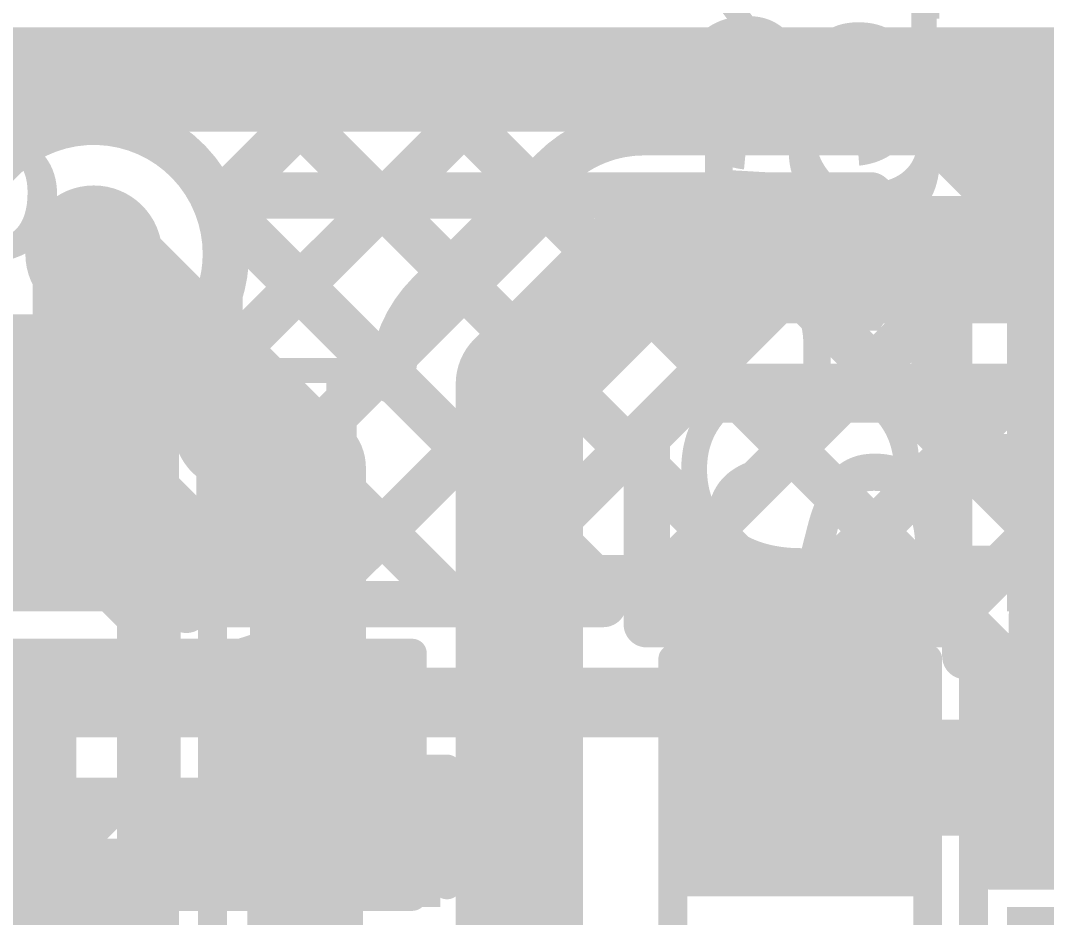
# Model space of a CAD drawing. Header units: millimetres. Extents: x -0.64 to 2.98, y -0.65 to 2.86.
# Drawn here: x 0.8914 to 1.0685, y -0.2516 to -0.0967 of the extents above; entities that cross this region are included whole.
import ezdxf

# ---------------------------------------------------------------- set-up
doc = ezdxf.new("R2010")
doc.units = ezdxf.units.MM
doc.header["$MEASUREMENT"] = 0
for name, color, linetype in [('BottomLayer', 5, 'Continuous'), ('BottomOverlay', 54, 'Continuous'), ('BottomPaste', 16, 'Continuous'), ('BottomSolder', 6, 'Continuous'), ('Mechanical2', 216, 'Continuous'), ('TopLayer', 1, 'Continuous'), ('TopOverlay', 2, 'Continuous'), ('TopPaste', 8, 'Continuous'), ('TopSolder', 216, 'Continuous'), ('ViaHoleLayer', 16, 'Continuous')]:
    doc.layers.add(name, color=color, linetype=linetype)
doc.styles.add('Arial', font='', dxfattribs={"height": 0.2})
doc.styles.get('Arial').set_extended_font_data('Arial')

# ---------------------------------------------------------------- blocks, each defined once
blk = doc.blocks.new('SOT_23_5_8')
at = {"layer": 'TopLayer'}
for points in [[(-0.07283, 0.04921), (-0.02953, 0.04921), (-0.02953, 0.02559), (-0.07283, 0.02559)], [(0.02953, 0.04921), (0.07283, 0.04921), (0.07283, 0.02559), (0.02953, 0.02559)], [(-0.07283, 0.01181), (-0.02953, 0.01181), (-0.02953, -0.01181), (-0.07283, -0.01181)], [(-0.07283, -0.02559), (-0.02953, -0.02559), (-0.02953, -0.04921), (-0.07283, -0.04921)], [(0.02953, -0.02559), (0.07283, -0.02559), (0.07283, -0.04921), (0.02953, -0.04921)]]:
    blk.add_hatch(color=1, dxfattribs=at).paths.add_polyline_path(points)
at = {"layer": 'TopPaste'}
for points in [[(-0.07283, 0.04921), (-0.02953, 0.04921), (-0.02953, 0.02559), (-0.07283, 0.02559)], [(0.02953, 0.04921), (0.07283, 0.04921), (0.07283, 0.02559), (0.02953, 0.02559)], [(-0.07283, 0.01181), (-0.02953, 0.01181), (-0.02953, -0.01181), (-0.07283, -0.01181)], [(-0.07283, -0.02559), (-0.02953, -0.02559), (-0.02953, -0.04921), (-0.07283, -0.04921)], [(0.02953, -0.02559), (0.07283, -0.02559), (0.07283, -0.04921), (0.02953, -0.04921)]]:
    blk.add_hatch(color=8, dxfattribs=at).paths.add_polyline_path(points)
at = {"layer": 'TopSolder'}
for points in [[(-0.07683, 0.05321), (-0.02553, 0.05321), (-0.02553, 0.02159), (-0.07683, 0.02159)], [(0.02553, 0.05321), (0.07683, 0.05321), (0.07683, 0.02159), (0.02553, 0.02159)], [(-0.07683, 0.01581), (-0.02553, 0.01581), (-0.02553, -0.01581), (-0.07683, -0.01581)], [(-0.07683, -0.02159), (-0.02553, -0.02159), (-0.02553, -0.05321), (-0.07683, -0.05321)], [(0.02553, -0.02159), (0.07683, -0.02159), (0.07683, -0.05321), (0.02553, -0.05321)]]:
    blk.add_hatch(color=216, dxfattribs=at).paths.add_polyline_path(points)
at = {"layer": 'TopOverlay', "const_width": 0.005}
for points in [[(-0.03461, 0.059), (0.03439, 0.059)], [(-0.03461, 0.059), (-0.03461, 0.05506)], [(0.03439, 0.059), (0.03439, 0.05506)], [(-0.084, 0.042), (-0.079, 0.037)], [(-0.084, 0.042), (-0.084, 0.032)], [(-0.079, 0.037), (-0.084, 0.032)], [(0.03465, 0.01732), (0.03465, -0.01646)], [(-0.03461, -0.05506), (-0.03461, -0.059)], [(0.03439, -0.05506), (0.03439, -0.059)], [(-0.03461, -0.059), (0.03439, -0.059)]]:
    blk.add_lwpolyline(points, dxfattribs=at)
at = {"layer": 'TopOverlay', "const_width": 0.0025}
for points in [[(-0.03586, 0.059, 1), (-0.03336, 0.059, 1)], [(-0.03586, 0.059, 1), (-0.03336, 0.059, 1)], [(0.03314, 0.059, 1), (0.03564, 0.059, 1)], [(0.03314, 0.059, 1), (0.03564, 0.059, 1)], [(-0.03586, 0.05506, 1), (-0.03336, 0.05506, 1)], [(0.03314, 0.05506, 1), (0.03564, 0.05506, 1)], [(-0.08525, 0.042, 1), (-0.08275, 0.042, 1)], [(-0.08525, 0.042, 1), (-0.08275, 0.042, 1)], [(-0.08025, 0.037, 1), (-0.07775, 0.037, 1)], [(-0.08025, 0.037, 1), (-0.07775, 0.037, 1)], [(-0.08525, 0.032, 1), (-0.08275, 0.032, 1)], [(-0.08525, 0.032, 1), (-0.08275, 0.032, 1)], [(0.0334, 0.01732, 1), (0.0359, 0.01732, 1)], [(0.0334, -0.01646, 1), (0.0359, -0.01646, 1)], [(-0.03586, -0.05506, 1), (-0.03336, -0.05506, 1)], [(0.03314, -0.05506, 1), (0.03564, -0.05506, 1)], [(-0.03586, -0.059, 1), (-0.03336, -0.059, 1)], [(-0.03586, -0.059, 1), (-0.03336, -0.059, 1)], [(0.03314, -0.059, 1), (0.03564, -0.059, 1)], [(0.03314, -0.059, 1), (0.03564, -0.059, 1)]]:
    blk.add_lwpolyline(points, format="xyb", close=True, dxfattribs=at)
blk = doc.blocks.new('CAP_0603_B_85')
at = {"layer": 'BottomLayer'}
for points in [[(-0.045, -0.0175), (-0.045, 0.0175), (-0.015, 0.0175), (-0.015, -0.0175)], [(0.015, -0.0175), (0.015, 0.0175), (0.045, 0.0175), (0.045, -0.0175)]]:
    blk.add_hatch(color=5, dxfattribs=at).paths.add_polyline_path(points)
at = {"layer": 'BottomPaste'}
for points in [[(-0.045, -0.0175), (-0.045, 0.0175), (-0.015, 0.0175), (-0.015, -0.0175)], [(0.015, -0.0175), (0.015, 0.0175), (0.045, 0.0175), (0.045, -0.0175)]]:
    blk.add_hatch(color=16, dxfattribs=at).paths.add_polyline_path(points)
at = {"layer": 'BottomSolder'}
for points in [[(-0.04736, -0.01986), (-0.04736, 0.01986), (-0.01264, 0.01986), (-0.01264, -0.01986)], [(0.01264, -0.01986), (0.01264, 0.01986), (0.04736, 0.01986), (0.04736, -0.01986)]]:
    blk.add_hatch(color=6, dxfattribs=at).paths.add_polyline_path(points)
at = {"layer": 'BottomOverlay', "const_width": 0.005}
for points in [[(-0.049, 0.021), (-0.018, 0.021)], [(-0.049, 0.021), (-0.049, -0.021)], [(0.018, 0.021), (0.049, 0.021)], [(0.049, 0.021), (0.049, -0.021)], [(-0.049, -0.021), (-0.018, -0.021)], [(0.018, -0.021), (0.049, -0.021)]]:
    blk.add_lwpolyline(points, dxfattribs=at)
at = {"layer": 'BottomOverlay', "const_width": 0.0025}
for points in [[(-0.05025, 0.021, 1), (-0.04775, 0.021, 1)], [(-0.05025, 0.021, 1), (-0.04775, 0.021, 1)], [(-0.01925, 0.021, 1), (-0.01675, 0.021, 1)], [(0.01675, 0.021, 1), (0.01925, 0.021, 1)], [(0.04775, 0.021, 1), (0.05025, 0.021, 1)], [(0.04775, 0.021, 1), (0.05025, 0.021, 1)], [(-0.05025, -0.021, 1), (-0.04775, -0.021, 1)], [(-0.05025, -0.021, 1), (-0.04775, -0.021, 1)], [(-0.01925, -0.021, 1), (-0.01675, -0.021, 1)], [(0.01675, -0.021, 1), (0.01925, -0.021, 1)], [(0.04775, -0.021, 1), (0.05025, -0.021, 1)], [(0.04775, -0.021, 1), (0.05025, -0.021, 1)]]:
    blk.add_lwpolyline(points, format="xyb", close=True, dxfattribs=at)
blk = doc.blocks.new('SOT_23_5_95')
at = {"layer": 'TopLayer'}
for points in [[(-0.07283, 0.04921), (-0.02953, 0.04921), (-0.02953, 0.02559), (-0.07283, 0.02559)], [(0.02953, 0.04921), (0.07283, 0.04921), (0.07283, 0.02559), (0.02953, 0.02559)], [(-0.07283, 0.01181), (-0.02953, 0.01181), (-0.02953, -0.01181), (-0.07283, -0.01181)], [(-0.07283, -0.02559), (-0.02953, -0.02559), (-0.02953, -0.04921), (-0.07283, -0.04921)], [(0.02953, -0.02559), (0.07283, -0.02559), (0.07283, -0.04921), (0.02953, -0.04921)]]:
    blk.add_hatch(color=1, dxfattribs=at).paths.add_polyline_path(points)
at = {"layer": 'TopPaste'}
for points in [[(-0.07283, 0.04921), (-0.02953, 0.04921), (-0.02953, 0.02559), (-0.07283, 0.02559)], [(0.02953, 0.04921), (0.07283, 0.04921), (0.07283, 0.02559), (0.02953, 0.02559)], [(-0.07283, 0.01181), (-0.02953, 0.01181), (-0.02953, -0.01181), (-0.07283, -0.01181)], [(-0.07283, -0.02559), (-0.02953, -0.02559), (-0.02953, -0.04921), (-0.07283, -0.04921)], [(0.02953, -0.02559), (0.07283, -0.02559), (0.07283, -0.04921), (0.02953, -0.04921)]]:
    blk.add_hatch(color=8, dxfattribs=at).paths.add_polyline_path(points)
at = {"layer": 'TopSolder'}
for points in [[(-0.07683, 0.05321), (-0.02553, 0.05321), (-0.02553, 0.02159), (-0.07683, 0.02159)], [(0.02553, 0.05321), (0.07683, 0.05321), (0.07683, 0.02159), (0.02553, 0.02159)], [(-0.07683, 0.01581), (-0.02553, 0.01581), (-0.02553, -0.01581), (-0.07683, -0.01581)], [(-0.07683, -0.02159), (-0.02553, -0.02159), (-0.02553, -0.05321), (-0.07683, -0.05321)], [(0.02553, -0.02159), (0.07683, -0.02159), (0.07683, -0.05321), (0.02553, -0.05321)]]:
    blk.add_hatch(color=216, dxfattribs=at).paths.add_polyline_path(points)
at = {"layer": 'TopOverlay', "const_width": 0.005}
for points in [[(-0.03461, 0.059), (0.03439, 0.059)], [(-0.03461, 0.059), (-0.03461, 0.05506)], [(0.03439, 0.059), (0.03439, 0.05506)], [(-0.084, 0.042), (-0.079, 0.037)], [(-0.084, 0.042), (-0.084, 0.032)], [(-0.079, 0.037), (-0.084, 0.032)], [(0.03465, 0.01732), (0.03465, -0.01646)], [(-0.03461, -0.05506), (-0.03461, -0.059)], [(0.03439, -0.05506), (0.03439, -0.059)], [(-0.03461, -0.059), (0.03439, -0.059)]]:
    blk.add_lwpolyline(points, dxfattribs=at)
at = {"layer": 'TopOverlay', "const_width": 0.0025}
for points in [[(-0.03586, 0.059, 1), (-0.03336, 0.059, 1)], [(-0.03586, 0.059, 1), (-0.03336, 0.059, 1)], [(0.03314, 0.059, 1), (0.03564, 0.059, 1)], [(0.03314, 0.059, 1), (0.03564, 0.059, 1)], [(-0.03586, 0.05506, 1), (-0.03336, 0.05506, 1)], [(0.03314, 0.05506, 1), (0.03564, 0.05506, 1)], [(-0.08525, 0.042, 1), (-0.08275, 0.042, 1)], [(-0.08525, 0.042, 1), (-0.08275, 0.042, 1)], [(-0.08025, 0.037, 1), (-0.07775, 0.037, 1)], [(-0.08025, 0.037, 1), (-0.07775, 0.037, 1)], [(-0.08525, 0.032, 1), (-0.08275, 0.032, 1)], [(-0.08525, 0.032, 1), (-0.08275, 0.032, 1)], [(0.0334, 0.01732, 1), (0.0359, 0.01732, 1)], [(0.0334, -0.01646, 1), (0.0359, -0.01646, 1)], [(-0.03586, -0.05506, 1), (-0.03336, -0.05506, 1)], [(0.03314, -0.05506, 1), (0.03564, -0.05506, 1)], [(-0.03586, -0.059, 1), (-0.03336, -0.059, 1)], [(-0.03586, -0.059, 1), (-0.03336, -0.059, 1)], [(0.03314, -0.059, 1), (0.03564, -0.059, 1)], [(0.03314, -0.059, 1), (0.03564, -0.059, 1)]]:
    blk.add_lwpolyline(points, format="xyb", close=True, dxfattribs=at)
blk = doc.blocks.new('SOLDER_BRIDGE_149')
at = {"layer": 'TopLayer'}
for points in [[(-0.045, -0.0175), (-0.045, 0.0175), (-0.015, 0.0175), (-0.015, -0.0175)], [(0.015, -0.0175), (0.015, 0.0175), (0.045, 0.0175), (0.045, -0.0175)]]:
    blk.add_hatch(color=1, dxfattribs=at).paths.add_polyline_path(points)
at = {"layer": 'TopPaste'}
for points in [[(-0.045, -0.0175), (-0.045, 0.0175), (-0.015, 0.0175), (-0.015, -0.0175)], [(0.015, -0.0175), (0.015, 0.0175), (0.045, 0.0175), (0.045, -0.0175)]]:
    blk.add_hatch(color=8, dxfattribs=at).paths.add_polyline_path(points)
at = {"layer": 'TopSolder'}
for points in [[(-0.049, -0.0215), (-0.049, 0.0215), (-0.011, 0.0215), (-0.011, -0.0215)], [(0.011, -0.0215), (0.011, 0.0215), (0.049, 0.0215), (0.049, -0.0215)]]:
    blk.add_hatch(color=216, dxfattribs=at).paths.add_polyline_path(points)
at = {"layer": 'TopOverlay', "const_width": 0.005}
for points in [[(0.05, 0.022), (-0.05, 0.022)], [(-0.05, -0.022), (-0.05, 0.022)], [(0.05, -0.022), (0.05, 0.022)], [(0.05, -0.022), (-0.05, -0.022)]]:
    blk.add_lwpolyline(points, dxfattribs=at)
at = {"layer": 'TopOverlay', "const_width": 0.0025}
for points in [[(-0.05125, 0.022, 1), (-0.04875, 0.022, 1)], [(-0.05125, 0.022, 1), (-0.04875, 0.022, 1)], [(0.04875, 0.022, 1), (0.05125, 0.022, 1)], [(0.04875, 0.022, 1), (0.05125, 0.022, 1)], [(-0.05125, -0.022, 1), (-0.04875, -0.022, 1)], [(-0.05125, -0.022, 1), (-0.04875, -0.022, 1)], [(0.04875, -0.022, 1), (0.05125, -0.022, 1)], [(0.04875, -0.022, 1), (0.05125, -0.022, 1)]]:
    blk.add_lwpolyline(points, format="xyb", close=True, dxfattribs=at)
at = {"layer": 'TopOverlay'}
blk.add_text('SB51', height=0.04, rotation=-180, dxfattribs=at).set_placement((-0.050777, 0.023532))
blk = doc.blocks.new('RES_0603_B_177')
at = {"layer": 'BottomLayer'}
for points in [[(-0.045, -0.0175), (-0.045, 0.0175), (-0.015, 0.0175), (-0.015, -0.0175)], [(0.015, -0.0175), (0.015, 0.0175), (0.045, 0.0175), (0.045, -0.0175)]]:
    blk.add_hatch(color=5, dxfattribs=at).paths.add_polyline_path(points)
at = {"layer": 'BottomPaste'}
for points in [[(-0.045, -0.0175), (-0.045, 0.0175), (-0.015, 0.0175), (-0.015, -0.0175)], [(0.015, -0.0175), (0.015, 0.0175), (0.045, 0.0175), (0.045, -0.0175)]]:
    blk.add_hatch(color=16, dxfattribs=at).paths.add_polyline_path(points)
at = {"layer": 'BottomSolder'}
for points in [[(-0.049, -0.0215), (-0.049, 0.0215), (-0.011, 0.0215), (-0.011, -0.0215)], [(0.011, -0.0215), (0.011, 0.0215), (0.049, 0.0215), (0.049, -0.0215)]]:
    blk.add_hatch(color=6, dxfattribs=at).paths.add_polyline_path(points)
at = {"layer": 'BottomOverlay', "const_width": 0.005}
for points in [[(0.048, 0.021), (-0.048, 0.021)], [(-0.048, 0.021), (-0.048, -0.021)], [(0.048, 0.021), (0.048, -0.021)], [(0.048, -0.021), (-0.048, -0.021)]]:
    blk.add_lwpolyline(points, dxfattribs=at)
at = {"layer": 'BottomOverlay', "const_width": 0.0025}
for points in [[(-0.04925, 0.021, 1), (-0.04675, 0.021, 1)], [(-0.04925, 0.021, 1), (-0.04675, 0.021, 1)], [(0.04675, 0.021, 1), (0.04925, 0.021, 1)], [(0.04675, 0.021, 1), (0.04925, 0.021, 1)], [(-0.04925, -0.021, 1), (-0.04675, -0.021, 1)], [(-0.04925, -0.021, 1), (-0.04675, -0.021, 1)], [(0.04675, -0.021, 1), (0.04925, -0.021, 1)], [(0.04675, -0.021, 1), (0.04925, -0.021, 1)]]:
    blk.add_lwpolyline(points, format="xyb", close=True, dxfattribs=at)
blk = doc.blocks.new('CAP_0402_213')
at = {"layer": 'TopLayer'}
for points in [[(-0.0275, -0.0125), (-0.0275, 0.0125), (-0.0095, 0.0125), (-0.0095, -0.0125)], [(0.0095, -0.0125), (0.0095, 0.0125), (0.0275, 0.0125), (0.0275, -0.0125)]]:
    blk.add_hatch(color=1, dxfattribs=at).paths.add_polyline_path(points)
at = {"layer": 'TopPaste'}
for points in [[(-0.0275, -0.0125), (-0.0275, 0.0125), (-0.0095, 0.0125), (-0.0095, -0.0125)], [(0.0095, -0.0125), (0.0095, 0.0125), (0.0275, 0.0125), (0.0275, -0.0125)]]:
    blk.add_hatch(color=8, dxfattribs=at).paths.add_polyline_path(points)
at = {"layer": 'TopSolder'}
for points in [[(-0.02986, -0.01486), (-0.02986, 0.01486), (-0.00714, 0.01486), (-0.00714, -0.01486)], [(0.00714, -0.01486), (0.00714, 0.01486), (0.02986, 0.01486), (0.02986, -0.01486)]]:
    blk.add_hatch(color=216, dxfattribs=at).paths.add_polyline_path(points)
at = {"layer": 'TopOverlay', "const_width": 0.005}
for points in [[(-0.031, -0.016), (-0.031, 0.016)], [(-0.011, 0.016), (-0.031, 0.016)], [(0.031, 0.016), (0.011, 0.016)], [(0.031, -0.016), (0.031, 0.016)], [(-0.011, -0.016), (-0.031, -0.016)], [(0.031, -0.016), (0.011, -0.016)]]:
    blk.add_lwpolyline(points, dxfattribs=at)
at = {"layer": 'TopOverlay', "const_width": 0.0025}
for points in [[(-0.03225, 0.016, 1), (-0.02975, 0.016, 1)], [(-0.03225, 0.016, 1), (-0.02975, 0.016, 1)], [(-0.01225, 0.016, 1), (-0.00975, 0.016, 1)], [(0.00975, 0.016, 1), (0.01225, 0.016, 1)], [(0.02975, 0.016, 1), (0.03225, 0.016, 1)], [(0.02975, 0.016, 1), (0.03225, 0.016, 1)], [(-0.03225, -0.016, 1), (-0.02975, -0.016, 1)], [(-0.03225, -0.016, 1), (-0.02975, -0.016, 1)], [(-0.01225, -0.016, 1), (-0.00975, -0.016, 1)], [(0.00975, -0.016, 1), (0.01225, -0.016, 1)], [(0.02975, -0.016, 1), (0.03225, -0.016, 1)], [(0.02975, -0.016, 1), (0.03225, -0.016, 1)]]:
    blk.add_lwpolyline(points, format="xyb", close=True, dxfattribs=at)

msp = doc.modelspace()

# ---------------------------------------------------------------- hatches: boundary and pattern name
at = {"layer": 'BottomLayer'}
h = msp.add_hatch(color=5, dxfattribs=at)
edge = h.paths.add_edge_path()
edge.add_arc((0.904, -0.137), 0.01181, 0, 360)
h = msp.add_hatch(color=5, dxfattribs=at)
edge = h.paths.add_edge_path()
edge.add_arc((1.078, -0.138), 0.01181, 0, 360)
msp.add_hatch(color=5, dxfattribs=at).paths.add_polyline_path([(0.819, -0.246), (0.901, -0.246), (0.901, -0.205), (0.819, -0.205)])
at = {"layer": 'BottomSolder'}
h = msp.add_hatch(color=6, dxfattribs=at)
edge = h.paths.add_edge_path()
edge.add_arc((0.904, -0.137), 0.00791, 0, 360)
at = {"layer": 'TopLayer'}
h = msp.add_hatch(color=1, dxfattribs=at)
edge = h.paths.add_edge_path()
edge.add_arc((0.904, -0.137), 0.01181, 0, 360)
h = msp.add_hatch(color=1, dxfattribs=at)
edge = h.paths.add_edge_path()
edge.add_arc((1.078, -0.138), 0.01181, 0, 360)
msp.add_hatch(color=1, dxfattribs=at).paths.add_polyline_path([(1.003, -0.248), (1.048, -0.248), (1.048, -0.204), (1.003, -0.204)])
at = {"layer": 'TopSolder'}
h = msp.add_hatch(color=216, dxfattribs=at)
edge = h.paths.add_edge_path()
edge.add_arc((0.904, -0.137), 0.00791, 0, 360)
at = {"layer": 'ViaHoleLayer'}
h = msp.add_hatch(color=16, dxfattribs=at)
edge = h.paths.add_edge_path()
edge.add_arc((0.904, -0.137), 0.00591, 0, 360)

# ---------------------------------------------------------------- linework, layer by layer
at = {"layer": 'BottomLayer'}
for points, const_width in [([(0.80328, -0.194), (0.89028, -0.107)], 0.008), ([(0.86108, -0.107), (1.28996, -0.107)], 0.008), ([(0.87589, -0.107), (0.88885, -0.11995)], 0.008), ([(0.90418, -0.107), (0.91339, -0.11621)], 0.008), ([(0.91044, -0.11512), (0.91856, -0.107)], 0.008), ([(0.92527, -0.12857), (0.94684, -0.107)], 0.008), ([(0.93246, -0.107), (0.96568, -0.14021)], 0.008), ([(0.93941, -0.14272), (0.97513, -0.107)], 0.008), ([(0.96075, -0.107), (0.97982, -0.12607)], 0.008), ([(0.98903, -0.107), (0.99805, -0.11602)], 0.008), ([(0.99379, -0.11663), (1.00341, -0.107)], 0.008), ([(1.01732, -0.107), (1.02632, -0.116)], 0.008), ([(1.0227, -0.116), (1.0317, -0.107)], 0.008), ([(1.0456, -0.107), (1.0546, -0.116)], 0.008), ([(1.05098, -0.116), (1.05998, -0.107)], 0.008), ([(0.999, -0.116), (1.0645, -0.116)], 0.008), ([(0.96198, -0.1439), (0.9834, -0.12248)], 0.008), ([(0.8402, -0.12788), (0.90633, -0.194)], 0.008), ([(0.92479, -0.12761), (0.95553, -0.15835)], 0.008), ([(0.92515, -0.12845), (0.95551, -0.15881)], 0.008), ([(0.904, -0.137), (0.941, -0.174)], 0.02), ([(0.9775, -0.1595), (0.999, -0.138)], 0.022), ([(0.999, -0.138), (1.078, -0.138)], 0.022), ([(0.9775, -0.301), (0.9775, -0.1595)], 0.022), ([(0.85984, -0.194), (0.89557, -0.15827)], 0.008), ([(0.89545, -0.15815), (0.92, -0.1827)], 0.008), ([(1.05083, -0.201), (1.09244, -0.15939)], 0.008), ([(0.9995, -0.16861), (1.00811, -0.16)], 0.008), ([(0.9995, -0.19577), (1.03527, -0.16)], 0.008), ([(1.00811, -0.16), (1.0645, -0.16)], 0.008), ([(1.01375, -0.16), (1.06025, -0.2065)], 0.008), ([(1.02255, -0.201), (1.06355, -0.16)], 0.008), ([(1.04203, -0.16), (1.08153, -0.1995)], 0.008), ([(0.941, -0.227), (0.941, -0.174)], 0.02), ([(0.9995, -0.201), (0.9995, -0.16861)], 0.008), ([(0.88813, -0.194), (0.90972, -0.17241)], 0.008), ([(0.9995, -0.17404), (1.02646, -0.201)], 0.008), ([(0.92, -0.1985), (0.92, -0.1827)], 0.008), ([(0.912, -0.19841), (0.92, -0.19041)], 0.008), ([(0.82, -0.194), (0.912, -0.194)], 0.008), ([(0.90633, -0.194), (0.912, -0.19967)], 0.008), ([(0.912, -0.245), (0.912, -0.194)], 0.008), ([(0.915, -0.247), (0.915, -0.1985)], 0.008), ([(1.066, -0.1995), (1.118, -0.1995)], 0.008), ([(1.066, -0.2065), (1.066, -0.1995)], 0.008), ([(0.9995, -0.201), (1.0545, -0.201)], 0.008), ([(1.0545, -0.2065), (1.0545, -0.201)], 0.008), ([(1.0545, -0.2065), (1.066, -0.2065)], 0.008), ([(0.9405, -0.2275), (0.941, -0.227)], 0.02), ([(0.9405, -0.275), (0.9405, -0.2275)], 0.02), ([(1.026, -0.227), (1.0265, -0.2275)], 0.02), ([(1.0265, -0.2275), (1.0915, -0.2275)], 0.02), ([(0.912, -0.257), (0.912, -0.245)], 0.008), ([(0.912, -0.257), (0.912, -0.245)], 0.008), ([(0.914, -0.304), (0.914, -0.247)], 0.008)]:
    msp.add_lwpolyline(points, dxfattribs=dict(at, const_width=const_width))
for points, const_width in [([(0.88828, -0.107, 1), (0.89228, -0.107, 1)], 0.004), ([(0.90218, -0.107, 1), (0.90618, -0.107, 1)], 0.004), ([(0.91656, -0.107, 1), (0.92056, -0.107, 1)], 0.004), ([(0.93046, -0.107, 1), (0.93446, -0.107, 1)], 0.004), ([(0.94484, -0.107, 1), (0.94884, -0.107, 1)], 0.004), ([(0.95875, -0.107, 1), (0.96275, -0.107, 1)], 0.004), ([(0.97313, -0.107, 1), (0.97713, -0.107, 1)], 0.004), ([(0.98703, -0.107, 1), (0.99103, -0.107, 1)], 0.004), ([(1.00141, -0.107, 1), (1.00541, -0.107, 1)], 0.004), ([(1.01532, -0.107, 1), (1.01932, -0.107, 1)], 0.004), ([(1.0297, -0.107, 1), (1.0337, -0.107, 1)], 0.004), ([(1.0436, -0.107, 1), (1.0476, -0.107, 1)], 0.004), ([(1.05798, -0.107, 1), (1.06198, -0.107, 1)], 0.004), ([(0.90844, -0.11512, 1), (0.91244, -0.11512, 1)], 0.004), ([(0.91139, -0.11621, 1), (0.91539, -0.11621, 1)], 0.004), ([(0.99179, -0.11663, 1), (0.99579, -0.11663, 1)], 0.004), ([(0.99605, -0.11602, 1), (1.00005, -0.11602, 1)], 0.004), ([(0.997, -0.116, 1), (1.001, -0.116, 1)], 0.004), ([(0.997, -0.116, 1), (1.001, -0.116, 1)], 0.004), ([(0.997, -0.116, 1), (1.001, -0.116, 1)], 0.004), ([(1.0207, -0.116, 1), (1.0247, -0.116, 1)], 0.004), ([(1.02432, -0.116, 1), (1.02832, -0.116, 1)], 0.004), ([(1.04898, -0.116, 1), (1.05298, -0.116, 1)], 0.004), ([(1.0526, -0.116, 1), (1.0566, -0.116, 1)], 0.004), ([(1.0625, -0.116, 1), (1.0665, -0.116, 1)], 0.004), ([(1.0625, -0.116, 1), (1.0665, -0.116, 1)], 0.004), ([(0.88685, -0.11995, 1), (0.89085, -0.11995, 1)], 0.004), ([(0.9814, -0.12248, 1), (0.9854, -0.12248, 1)], 0.004), ([(0.9814, -0.12248, 1), (0.9854, -0.12248, 1)], 0.004), ([(0.98144, -0.12244, 1), (0.98544, -0.12244, 1)], 0.004), ([(0.97782, -0.12607, 1), (0.98182, -0.12607, 1)], 0.004), ([(0.92279, -0.12761, 1), (0.92679, -0.12761, 1)], 0.004), ([(0.92315, -0.12845, 1), (0.92715, -0.12845, 1)], 0.004), ([(0.92315, -0.12845, 1), (0.92715, -0.12845, 1)], 0.004), ([(0.92327, -0.12857, 1), (0.92727, -0.12857, 1)], 0.004), ([(0.899, -0.137, 1), (0.909, -0.137, 1)], 0.01), ([(0.9935, -0.138, 1), (1.0045, -0.138, 1)], 0.011), ([(0.9935, -0.138, 1), (1.0045, -0.138, 1)], 0.011), ([(1.0725, -0.138, 1), (1.0835, -0.138, 1)], 0.011), ([(0.96368, -0.14021, 1), (0.96768, -0.14021, 1)], 0.004), ([(0.93741, -0.14272, 1), (0.94141, -0.14272, 1)], 0.004), ([(0.95994, -0.14394, 1), (0.96394, -0.14394, 1)], 0.004), ([(0.95998, -0.1439, 1), (0.96398, -0.1439, 1)], 0.004), ([(0.95998, -0.1439, 1), (0.96398, -0.1439, 1)], 0.004), ([(0.972, -0.1595, 1), (0.983, -0.1595, 1)], 0.011), ([(0.972, -0.1595, 1), (0.983, -0.1595, 1)], 0.011), ([(0.89345, -0.15815, 1), (0.89745, -0.15815, 1)], 0.004), ([(0.89345, -0.15815, 1), (0.89745, -0.15815, 1)], 0.004), ([(0.89357, -0.15827, 1), (0.89757, -0.15827, 1)], 0.004), ([(0.95351, -0.15881, 1), (0.95751, -0.15881, 1)], 0.004), ([(0.95351, -0.15881, 1), (0.95751, -0.15881, 1)], 0.004), ([(0.95351, -0.15881, 1), (0.95751, -0.15881, 1)], 0.004), ([(0.95353, -0.15835, 1), (0.95753, -0.15835, 1)], 0.004), ([(1.00611, -0.16, 1), (1.01011, -0.16, 1)], 0.004), ([(1.00611, -0.16, 1), (1.01011, -0.16, 1)], 0.004), ([(1.01175, -0.16, 1), (1.01575, -0.16, 1)], 0.004), ([(1.03327, -0.16, 1), (1.03727, -0.16, 1)], 0.004), ([(1.04003, -0.16, 1), (1.04403, -0.16, 1)], 0.004), ([(1.06155, -0.16, 1), (1.06555, -0.16, 1)], 0.004), ([(1.0625, -0.16, 1), (1.0665, -0.16, 1)], 0.004), ([(1.0625, -0.16, 1), (1.0665, -0.16, 1)], 0.004), ([(0.936, -0.174, 1), (0.946, -0.174, 1)], 0.01), ([(0.936, -0.174, 1), (0.946, -0.174, 1)], 0.01), ([(0.9975, -0.16861, 1), (1.0015, -0.16861, 1)], 0.004), ([(0.9975, -0.16861, 1), (1.0015, -0.16861, 1)], 0.004), ([(0.90772, -0.17241, 1), (0.91172, -0.17241, 1)], 0.004), ([(0.9975, -0.17404, 1), (1.0015, -0.17404, 1)], 0.004), ([(0.918, -0.1827, 1), (0.922, -0.1827, 1)], 0.004), ([(0.918, -0.1827, 1), (0.922, -0.1827, 1)], 0.004), ([(0.918, -0.19041, 1), (0.922, -0.19041, 1)], 0.004), ([(0.88613, -0.194, 1), (0.89013, -0.194, 1)], 0.004), ([(0.90433, -0.194, 1), (0.90833, -0.194, 1)], 0.004), ([(0.90433, -0.194, 1), (0.90833, -0.194, 1)], 0.004), ([(0.91, -0.194, 1), (0.914, -0.194, 1)], 0.004), ([(0.91, -0.194, 1), (0.914, -0.194, 1)], 0.004), ([(0.9975, -0.19577, 1), (1.0015, -0.19577, 1)], 0.004), ([(0.91, -0.19841, 1), (0.914, -0.19841, 1)], 0.004), ([(0.913, -0.1985, 1), (0.917, -0.1985, 1)], 0.004), ([(0.918, -0.1985, 1), (0.922, -0.1985, 1)], 0.004), ([(0.91, -0.19967, 1), (0.914, -0.19967, 1)], 0.004), ([(1.064, -0.1995, 1), (1.068, -0.1995, 1)], 0.004), ([(1.064, -0.1995, 1), (1.068, -0.1995, 1)], 0.004), ([(0.9975, -0.201, 1), (1.0015, -0.201, 1)], 0.004), ([(0.9975, -0.201, 1), (1.0015, -0.201, 1)], 0.004), ([(1.02055, -0.201, 1), (1.02455, -0.201, 1)], 0.004), ([(1.02446, -0.201, 1), (1.02846, -0.201, 1)], 0.004), ([(1.04883, -0.201, 1), (1.05283, -0.201, 1)], 0.004), ([(1.0525, -0.201, 1), (1.0565, -0.201, 1)], 0.004), ([(1.0525, -0.201, 1), (1.0565, -0.201, 1)], 0.004), ([(1.0525, -0.2065, 1), (1.0565, -0.2065, 1)], 0.004), ([(1.0525, -0.2065, 1), (1.0565, -0.2065, 1)], 0.004), ([(1.05825, -0.2065, 1), (1.06225, -0.2065, 1)], 0.004), ([(1.064, -0.2065, 1), (1.068, -0.2065, 1)], 0.004), ([(1.064, -0.2065, 1), (1.068, -0.2065, 1)], 0.004), ([(0.9355, -0.2275, 1), (0.9455, -0.2275, 1)], 0.01), ([(0.9355, -0.2275, 1), (0.9455, -0.2275, 1)], 0.01), ([(0.936, -0.227, 1), (0.946, -0.227, 1)], 0.01), ([(0.936, -0.227, 1), (0.946, -0.227, 1)], 0.01), ([(1.021, -0.227, 1), (1.031, -0.227, 1)], 0.01), ([(1.0215, -0.2275, 1), (1.0315, -0.2275, 1)], 0.01), ([(1.0215, -0.2275, 1), (1.0315, -0.2275, 1)], 0.01), ([(0.91, -0.245, 1), (0.914, -0.245, 1)], 0.004), ([(0.91, -0.245, 1), (0.914, -0.245, 1)], 0.004), ([(0.91, -0.245, 1), (0.914, -0.245, 1)], 0.004), ([(0.912, -0.247, 1), (0.916, -0.247, 1)], 0.004), ([(0.913, -0.247, 1), (0.917, -0.247, 1)], 0.004)]:
    msp.add_lwpolyline(points, format="xyb", close=True, dxfattribs=dict(at, const_width=const_width))
at = {"layer": 'BottomLayer', "const_width": 0.008}
for points in [[(1.0645, -0.116, -0.586297), (1.10381, -0.138)], [(0.89545, -0.15815, -1.510411), (0.92515, -0.12845)], [(0.9834, -0.12248, -0.199566), (0.999, -0.116)], [(0.98344, -0.12244, -0.198912), (0.999, -0.116)], [(1.10381, -0.138, -0.586297), (1.0645, -0.16)], [(0.95551, -0.15881, -0.191452), (0.96198, -0.1439)], [(0.95551, -0.15881, -0.1908), (0.96194, -0.14394)]]:
    msp.add_lwpolyline(points, format="xyb", dxfattribs=at)
at = {"layer": 'Mechanical2', "const_width": 0.01}
msp.add_lwpolyline([(1.75783, 2.80917, -6.230382), (0.64896, 2.81029)], format="xyb", dxfattribs=at)
at = {"layer": 'TopLayer'}
for points, const_width in [([(0.8551, -0.1069), (1.04644, -0.1069)], 0.018), ([(1.04644, -0.1069), (1.07754, -0.138)], 0.018), ([(1.04644, -0.1069), (1.3299, -0.1069)], 0.018), ([(0.92445, -0.1269), (1.03815, -0.1269)], 0.008), ([(0.92479, -0.12761), (0.992, -0.19482)], 0.008), ([(0.92571, -0.1847), (0.98351, -0.1269)], 0.008), ([(0.92571, -0.15642), (0.95523, -0.1269)], 0.008), ([(0.9412, -0.1975), (1.0118, -0.1269)], 0.008), ([(0.95236, -0.1269), (1.01846, -0.193)], 0.008), ([(0.96948, -0.1975), (1.03912, -0.12786)], 0.008), ([(0.98065, -0.1269), (1.04675, -0.193)], 0.008), ([(1.00893, -0.1269), (1.05173, -0.16969)], 0.008), ([(1.03722, -0.1269), (1.05173, -0.14141)], 0.008), ([(1.03815, -0.1269), (1.05173, -0.14047)], 0.008), ([(0.90345, -0.13755), (0.904, -0.137)], 0.02), ([(0.90345, -0.17258), (0.90345, -0.13755)], 0.02), ([(1.05619, -0.138), (1.078, -0.138)], 0.01), ([(1.05173, -0.193), (1.05173, -0.14047)], 0.008), ([(1.00227, -0.193), (1.05173, -0.14354)], 0.008), ([(0.92571, -0.1975), (0.92571, -0.14399)], 0.008), ([(0.92571, -0.15682), (0.96639, -0.1975)], 0.008), ([(0.9029, -0.17313), (0.90345, -0.17258)], 0.02), ([(1.03055, -0.193), (1.05173, -0.17183)], 0.008), ([(1.05573, -0.17313), (1.07754, -0.17313)], 0.01), ([(0.92571, -0.1851), (0.93811, -0.1975)], 0.008), ([(0.992, -0.193), (1.05173, -0.193)], 0.008), ([(0.92571, -0.1975), (0.992, -0.1975)], 0.008), ([(1.059, -0.22112), (1.07134, -0.20878)], 0.008), ([(1.059, -0.20878), (1.10335, -0.20878)], 0.008), ([(1.059, -0.24284), (1.059, -0.20878)], 0.008), ([(1.06253, -0.20878), (1.09575, -0.242)], 0.008), ([(1.06557, -0.24284), (1.09962, -0.20878)], 0.008), ([(0.8415, -0.2145), (1.0135, -0.2145)], 0.012), ([(1.0135, -0.2145), (1.026, -0.227)], 0.008), ([(0.84854, -0.2315), (0.9225, -0.2315)], 0.008), ([(0.88726, -0.2315), (0.89776, -0.242)], 0.008), ([(0.8967, -0.242), (0.9072, -0.2315)], 0.008), ([(0.91554, -0.2315), (0.9225, -0.23846)], 0.008), ([(0.9225, -0.242), (0.9225, -0.2315)], 0.008), ([(1.059, -0.23354), (1.0683, -0.24284)], 0.008), ([(0.9265, -0.2385), (0.949, -0.2385)], 0.01), ([(0.949, -0.2385), (0.97047, -0.2385)], 0.012), ([(0.949, -0.2385), (0.95049, -0.23999)], 0.012), ([(0.97047, -0.2385), (0.9775, -0.24553)], 0.012), ([(0.87875, -0.242), (0.891, -0.242)], 0.008), ([(0.87875, -0.242), (0.891, -0.242)], 0.008), ([(0.891, -0.242), (0.9225, -0.242)], 0.008), ([(1.059, -0.24284), (1.09213, -0.24284)], 0.008), ([(0.9775, -0.301), (0.9775, -0.24553)], 0.012)]:
    msp.add_lwpolyline(points, dxfattribs=dict(at, const_width=const_width))
for points, const_width in [([(1.04194, -0.1069, 1), (1.05094, -0.1069, 1)], 0.009), ([(1.04194, -0.1069, 1), (1.05094, -0.1069, 1)], 0.009), ([(1.04194, -0.1069, 1), (1.05094, -0.1069, 1)], 0.009), ([(0.92245, -0.1269, 1), (0.92645, -0.1269, 1)], 0.004), ([(0.92245, -0.1269, 1), (0.92645, -0.1269, 1)], 0.004), ([(0.92279, -0.12761, 1), (0.92679, -0.12761, 1)], 0.004), ([(0.95036, -0.1269, 1), (0.95436, -0.1269, 1)], 0.004), ([(0.95323, -0.1269, 1), (0.95723, -0.1269, 1)], 0.004), ([(0.97865, -0.1269, 1), (0.98265, -0.1269, 1)], 0.004), ([(0.98151, -0.1269, 1), (0.98551, -0.1269, 1)], 0.004), ([(1.00693, -0.1269, 1), (1.01093, -0.1269, 1)], 0.004), ([(1.0098, -0.1269, 1), (1.0138, -0.1269, 1)], 0.004), ([(1.03522, -0.1269, 1), (1.03922, -0.1269, 1)], 0.004), ([(1.03615, -0.1269, 1), (1.04015, -0.1269, 1)], 0.004), ([(1.03615, -0.1269, 1), (1.04015, -0.1269, 1)], 0.004), ([(1.03712, -0.12786, 1), (1.04112, -0.12786, 1)], 0.004), ([(0.89845, -0.13755, 1), (0.90845, -0.13755, 1)], 0.01), ([(0.89845, -0.13755, 1), (0.90845, -0.13755, 1)], 0.01), ([(0.899, -0.137, 1), (0.909, -0.137, 1)], 0.01), ([(0.92481, -0.137, 1), (0.92881, -0.137, 1)], 0.004), ([(0.92481, -0.137, 1), (0.92881, -0.137, 1)], 0.004), ([(1.05369, -0.138, 1), (1.05869, -0.138, 1)], 0.005), ([(1.04973, -0.14047, 1), (1.05373, -0.14047, 1)], 0.004), ([(1.04973, -0.14047, 1), (1.05373, -0.14047, 1)], 0.004), ([(1.04973, -0.14141, 1), (1.05373, -0.14141, 1)], 0.004), ([(1.04973, -0.14354, 1), (1.05373, -0.14354, 1)], 0.004), ([(0.92371, -0.14399, 1), (0.92771, -0.14399, 1)], 0.004), ([(0.92371, -0.14399, 1), (0.92771, -0.14399, 1)], 0.004), ([(0.92371, -0.15642, 1), (0.92771, -0.15642, 1)], 0.004), ([(0.92371, -0.15682, 1), (0.92771, -0.15682, 1)], 0.004), ([(0.89845, -0.17258, 1), (0.90845, -0.17258, 1)], 0.01), ([(0.89845, -0.17258, 1), (0.90845, -0.17258, 1)], 0.01), ([(0.8979, -0.17313, 1), (0.9079, -0.17313, 1)], 0.01), ([(1.04973, -0.16969, 1), (1.05373, -0.16969, 1)], 0.004), ([(1.04973, -0.17183, 1), (1.05373, -0.17183, 1)], 0.004), ([(1.05323, -0.17313, 1), (1.05823, -0.17313, 1)], 0.005), ([(0.92371, -0.1847, 1), (0.92771, -0.1847, 1)], 0.004), ([(0.92371, -0.1851, 1), (0.92771, -0.1851, 1)], 0.004), ([(0.99, -0.193, 1), (0.994, -0.193, 1)], 0.004), ([(1.00027, -0.193, 1), (1.00427, -0.193, 1)], 0.004), ([(1.01646, -0.193, 1), (1.02046, -0.193, 1)], 0.004), ([(1.02855, -0.193, 1), (1.03255, -0.193, 1)], 0.004), ([(1.04475, -0.193, 1), (1.04875, -0.193, 1)], 0.004), ([(1.04973, -0.193, 1), (1.05373, -0.193, 1)], 0.004), ([(1.04973, -0.193, 1), (1.05373, -0.193, 1)], 0.004), ([(0.99, -0.19482, 1), (0.994, -0.19482, 1)], 0.004), ([(0.92371, -0.1975, 1), (0.92771, -0.1975, 1)], 0.004), ([(0.92371, -0.1975, 1), (0.92771, -0.1975, 1)], 0.004), ([(0.93611, -0.1975, 1), (0.94011, -0.1975, 1)], 0.004), ([(0.9392, -0.1975, 1), (0.9432, -0.1975, 1)], 0.004), ([(0.96439, -0.1975, 1), (0.96839, -0.1975, 1)], 0.004), ([(0.96748, -0.1975, 1), (0.97148, -0.1975, 1)], 0.004), ([(0.99, -0.1975, 1), (0.994, -0.1975, 1)], 0.004), ([(1.057, -0.20878, 1), (1.061, -0.20878, 1)], 0.004), ([(1.057, -0.20878, 1), (1.061, -0.20878, 1)], 0.004), ([(1.06053, -0.20878, 1), (1.06453, -0.20878, 1)], 0.004), ([(1.06934, -0.20878, 1), (1.07334, -0.20878, 1)], 0.004), ([(1.0105, -0.2145, 1), (1.0165, -0.2145, 1)], 0.006), ([(1.0115, -0.2145, 1), (1.0155, -0.2145, 1)], 0.004), ([(1.057, -0.22112, 1), (1.061, -0.22112, 1)], 0.004), ([(1.024, -0.227, 1), (1.028, -0.227, 1)], 0.004), ([(0.9052, -0.2315, 1), (0.9092, -0.2315, 1)], 0.004), ([(0.91354, -0.2315, 1), (0.91754, -0.2315, 1)], 0.004), ([(0.9205, -0.2315, 1), (0.9245, -0.2315, 1)], 0.004), ([(0.9205, -0.2315, 1), (0.9245, -0.2315, 1)], 0.004), ([(1.057, -0.23354, 1), (1.061, -0.23354, 1)], 0.004), ([(0.924, -0.2385, 1), (0.929, -0.2385, 1)], 0.005), ([(0.946, -0.2385, 1), (0.952, -0.2385, 1)], 0.006), ([(0.946, -0.2385, 1), (0.952, -0.2385, 1)], 0.006), ([(0.9465, -0.2385, 1), (0.9515, -0.2385, 1)], 0.005), ([(0.96747, -0.2385, 1), (0.97347, -0.2385, 1)], 0.006), ([(0.96747, -0.2385, 1), (0.97347, -0.2385, 1)], 0.006), ([(0.9205, -0.23846, 1), (0.9245, -0.23846, 1)], 0.004), ([(0.94749, -0.23999, 1), (0.95349, -0.23999, 1)], 0.006), ([(0.889, -0.242, 1), (0.893, -0.242, 1)], 0.004), ([(0.889, -0.242, 1), (0.893, -0.242, 1)], 0.004), ([(0.889, -0.242, 1), (0.893, -0.242, 1)], 0.004), ([(0.8947, -0.242, 1), (0.8987, -0.242, 1)], 0.004), ([(0.89576, -0.242, 1), (0.89976, -0.242, 1)], 0.004), ([(0.9205, -0.242, 1), (0.9245, -0.242, 1)], 0.004), ([(0.9205, -0.242, 1), (0.9245, -0.242, 1)], 0.004), ([(1.057, -0.24284, 1), (1.061, -0.24284, 1)], 0.004), ([(1.057, -0.24284, 1), (1.061, -0.24284, 1)], 0.004), ([(1.06357, -0.24284, 1), (1.06757, -0.24284, 1)], 0.004), ([(1.0663, -0.24284, 1), (1.0703, -0.24284, 1)], 0.004), ([(0.9745, -0.24553, 1), (0.9805, -0.24553, 1)], 0.006), ([(0.9745, -0.24553, 1), (0.9805, -0.24553, 1)], 0.006)]:
    msp.add_lwpolyline(points, format="xyb", close=True, dxfattribs=dict(at, const_width=const_width))
at = {"layer": 'TopLayer', "const_width": 0.008}
for points in [[(0.92445, -0.1269, -0.115157), (0.92681, -0.137)], [(0.92681, -0.137, -0.078055), (0.92571, -0.14399)]]:
    msp.add_lwpolyline(points, format="xyb", dxfattribs=at)

# ---------------------------------------------------------------- block references
for name, p, rotation in [('SOLDER_BRIDGE_149', (1.026, -0.257), 270), ('SOT_23_5_8', (0.8655, -0.22431), 90), ('SOT_23_5_95', (1.11494, -0.22431), 90), ('RES_0603_B_177', (0.911, -0.227), 180), ('CAP_0603_B_85', (1.026, -0.257), 90), ('CAP_0402_213', (0.949, -0.257), 270)]:
    msp.add_blockref(name, p, dxfattribs=dict(rotation=rotation))

# ---------------------------------------------------------------- texts
at = {"layer": 'BottomOverlay', "style": 'Arial', "text_generation_flag": 2}
msp.add_text('C139', height=0.04, rotation=270, dxfattribs=at).set_placement((1.00601, -0.19598))
for s, p in [('C111', (1.18198, -0.13899)), ('R14', (0.95398, -0.19499))]:
    msp.add_text(s, height=0.04, dxfattribs=at).set_placement(p)
at = {"layer": 'TopOverlay', "style": 'Arial'}
msp.add_text('SB51', height=0.04, rotation=90, dxfattribs=at).set_placement((1.05, -0.20622))
msp.add_text('U8', height=0.04, dxfattribs=at).set_placement((0.82868, -0.13799))
at = {"layer": 'TopOverlay', "style": 'Arial', "text_generation_flag": 2}
msp.add_text('*', height=0.06, rotation=90, dxfattribs=at).set_placement((0.97871, -0.201))

doc.saveas('drawing.dxf')
